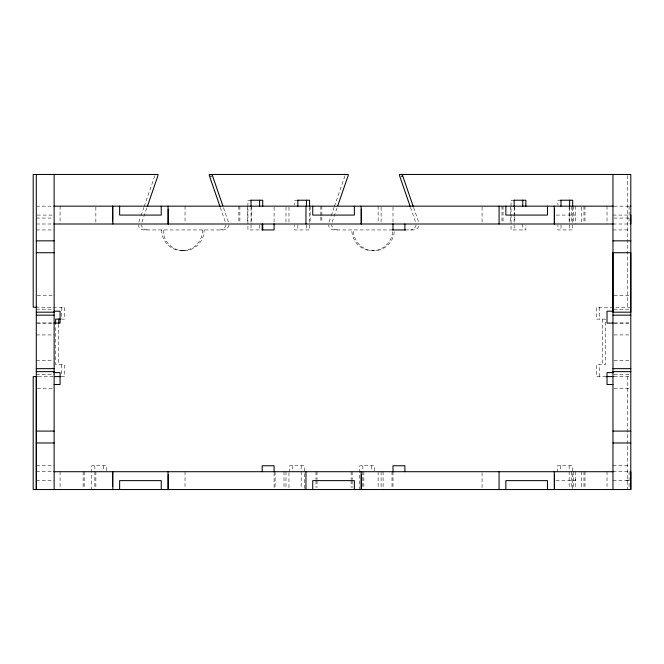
<?xml version="1.0" encoding="UTF-8"?>
<svg xmlns="http://www.w3.org/2000/svg" width="664" height="664" viewBox="0 0 664 664"><rect width="100%" height="100%" fill="white"/><g stroke="black" fill="none" stroke-linecap="round" stroke-linejoin="round"><path stroke-width="0.5" stroke-dasharray="3.32 2.49" d="M61.503 307.233L61.495 319.118L64.591 319.118L64.599 307.233L38.263 307.233M599.567 376.588L599.575 364.694M138.826 222.158L140.735 216.638M141.05 215.717L143.905 207.442M144.221 206.521L154.687 176.159M141.93 222.158L147.001 207.442M329.012 222.158L330.921 216.638M331.236 215.717L334.092 207.442M334.407 206.521L344.873 176.159M332.141 222.083L337.088 207.732M251.025 200.221L247.921 200.221L247.921 229.943L262.728 229.943M297.862 200.221L294.766 200.221L294.766 205.176M514.152 200.221L511.056 200.221L511.056 229.943L525.863 229.943L525.863 224.988M560.989 200.221L557.893 200.221L557.893 205.176M36.296 206.164L53.145 206.164M613.951 206.164L630.8 206.164M37.184 215.078L54.133 215.078M556.258 215.078L575.314 215.078M612.963 215.078L630.8 215.078M36.296 218.058L53.137 218.058M613.951 218.058L630.8 218.058M36.296 224L54.133 224M612.963 224L630.8 224M36.296 229.943L54.133 229.943M392.416 229.943L334.233 229.943A5.943 5.851 90 0 1 328.481 225.079M405.43 229.943L413.448 229.943A5.943 5.851 -89.7 0 0 419.2 225.079M612.963 229.943L630.8 229.943M161.618 229.943A20.808 20.493 90 0 0 182.102 250.751L183.654 250.751A20.808 20.493 90 0 0 204.147 229.943M372.288 250.751L373.84 250.751M37.292 295.339L54.133 295.339M613.951 295.339L630.8 295.339M630.8 307.233L596.471 307.233L596.479 319.118L605.427 319.118L605.427 364.694L596.479 364.694L596.471 376.588L607.377 376.588M36.296 309.208L54.133 309.208M613.951 309.208L630.8 309.208M36.296 323.036L53.137 323.036M613.951 323.036L630.8 323.036M37.333 323.086L52.838 323.086M614.258 323.086L628.733 323.086M36.296 334.93L54.133 334.93M613.951 334.93L630.8 334.93M36.296 360.693L53.137 360.693M613.951 360.693L630.8 360.693M36.296 374.604L54.133 374.604M613.951 374.604L630.8 374.604M38.263 376.588L54.133 376.588M613.951 376.588L628.849 376.588M37.292 388.481L54.133 388.481M613.951 388.481L630.8 388.481M36.296 465.763L54.133 465.763M612.963 465.763L630.8 465.763M36.296 471.706L54.133 471.706M612.963 471.706L630.8 471.706M626.351 480.628L629.024 480.628M36.296 480.628L54.133 480.628M555.967 480.628L575.414 480.628L575.314 478.395M612.963 480.628L630.8 480.628M413.589 207.442L418.66 222.158M410.493 207.442L415.564 222.158M223.502 207.732L228.449 222.083M220.307 207.442L225.378 222.158M599.567 307.233L599.575 319.118M61.495 364.694L61.503 376.588L64.599 376.588L64.591 364.694L55.651 364.694L55.651 324.298M629.099 206.164L629.099 224M629.099 471.706L629.099 487.559M627.704 175.495L627.704 307.233M627.704 376.588L627.704 489.542M607.02 206.164L607.02 224M607.02 471.706L607.02 489.542M602.323 319.118L602.323 364.694M584.992 206.164L584.992 222.017M584.992 471.706L584.992 487.559M583.963 206.164L583.963 222.017M583.963 471.706L583.963 487.559M581.257 207.151L581.257 224M581.257 471.706L581.257 489.542M575.314 206.164L575.314 224M575.314 471.706L575.314 489.542M573.281 206.164L573.281 222.017M573.281 471.706L573.281 487.559M572.7 207.392L572.7 229.943L557.893 229.943L557.893 224.988M572.252 488.513L572.252 465.763L557.445 465.763L557.445 471.706M571.247 206.164L571.247 222.017M571.247 471.706L571.247 487.559M569.604 207.392L569.604 229.943M569.156 206.164L569.156 222.216M569.156 465.763L569.156 488.513M560.989 224.988L560.989 229.943M560.54 465.763L560.54 471.706M522.767 224L522.767 229.943M514.741 206.164L514.741 216.074M514.741 217.062L514.741 222.017M514.152 207.392L514.152 229.943M510.608 206.164L510.608 222.216M503.03 206.164L503.03 222.017M501.992 206.164L501.992 222.017M482.072 207.151L482.072 224M482.072 472.702L482.072 489.542M392.997 207.151L392.997 222.706M392.997 471.706L392.997 488.513M392.009 471.706L392.009 487.758M383.087 471.706L383.087 489.542M381.111 207.151L381.111 224M381.111 471.706L381.111 487.559M378.14 206.164L378.14 222.017M378.131 471.706L378.131 487.559M374.529 470.718L374.529 465.763L359.73 465.763L359.73 489.542M371.433 465.763L371.433 470.718M363.855 471.706L363.855 487.559M362.826 465.763L362.826 489.542M352.144 471.706L352.144 479.632M352.144 480.628L352.144 487.559M351.115 471.706L351.115 479.632M351.115 480.628L351.115 487.559M321.866 206.164L321.866 216.074M321.866 217.062L321.866 222.017M320.828 206.164L320.828 216.074M320.828 217.062L320.828 222.017M317.018 471.706L317.018 479.632M317.018 480.628L317.018 487.559M315.989 471.706L315.989 479.632M315.989 480.628L315.989 487.559M310.154 206.164L310.154 222.017M309.565 207.392L309.565 229.943L294.766 229.943L294.766 224.988M306.469 224.822L306.469 229.943M304.278 488.513L304.278 465.763L289.471 465.763L289.471 471.706M301.182 465.763L301.182 488.513M297.862 224.988L297.862 229.943M292.567 465.763L292.567 471.706M288.964 207.151L288.964 224M288.956 472.702L288.956 489.542M285.985 207.151L285.985 224M285.985 471.706L285.985 487.559M284.009 471.706L284.009 489.542M275.087 471.706L275.087 487.758M274.099 207.151L274.099 224M274.099 472.702L274.099 488.513M259.632 224.988L259.632 229.943M251.606 206.164L251.606 224M251.025 207.392L251.025 229.943M247.481 206.164L247.481 222.216M239.895 206.164L239.895 222.017M238.866 206.164L238.866 222.017M185.024 206.164L185.024 222.017M185.024 471.706L185.024 487.559M106.555 470.718L106.555 465.763L91.748 465.763L91.748 489.542M103.46 465.763L103.46 470.718M95.848 207.151L95.848 224M95.873 471.706L95.873 489.542M94.844 465.763L94.844 489.542M84.17 471.706L84.17 487.559M83.133 471.706L83.133 487.559M60.075 206.164L60.075 224M60.075 471.706L60.075 489.542M58.747 324.298L58.747 364.694M202.595 229.943A20.808 20.493 90 0 1 182.102 250.751M225.918 225.079A5.943 5.851 -89.7 0 1 220.157 229.943M229.014 225.079A5.943 5.851 89.7 0 1 223.262 229.943L144.047 229.943A5.943 5.851 90 0 1 138.295 225.079M147.151 229.943A5.943 5.851 89.9 0 1 141.39 225.079M183.654 250.751A20.808 20.493 90 0 1 163.161 229.943M337.337 229.943A5.943 5.851 89.9 0 1 331.577 225.079M392.698 231.844A20.808 20.493 -90 0 1 371.35 250.726A20.808 20.493 -90 0 1 351.804 229.943M416.104 225.079A5.943 5.851 89.6 0 1 410.344 229.943M394.25 231.811A20.808 20.493 -90 0 1 372.919 250.726A20.808 20.493 -90 0 1 353.348 229.943"/><path stroke-width="1" d="M36.304 376.588L36.296 489.542L36.296 174.458M37.25 376.588L33.208 376.588L33.2 489.542L630.8 489.542L630.8 471.706L630.368 471.706M147.317 206.521L157.783 176.159A5.934 5.851 90 0 0 158.032 174.458L33.2 174.458L33.208 307.233L37.25 307.233M337.744 205.815L347.969 176.159A5.934 5.843 -89.9 0 0 348.21 174.458L209.285 174.458A5.951 5.851 89.9 0 0 209.525 176.159L219.992 206.521M210.554 176.159L211.592 176.159M401.263 176.159L402.293 176.159M250.851 200.221L262.728 200.221L262.728 206.164M297.688 200.221L309.565 200.221L309.565 206.371M513.986 200.221L525.863 200.221L525.863 206.164M560.823 200.221L572.7 200.221L572.7 206.371M53.875 206.164L613.221 206.164M630.368 206.164L630.8 206.164M53.875 224L613.221 224M630.368 224L630.8 224L630.8 215.078M392.382 229.943L405.472 229.943M36.296 240.841L54.133 240.841M612.963 240.841L630.8 240.841M36.296 252.735L54.133 252.735M54.133 311.192L60.075 311.192L60.075 323.086L53.875 323.086M612.963 311.192L607.02 311.192L607.02 323.086L613.221 323.086M36.296 312.18L54.133 312.18M36.296 315.159L54.133 315.159M612.963 315.159L630.8 315.159M60.208 319.118L55.651 319.118L55.651 323.26M36.296 368.661L54.133 368.661M612.963 368.661L630.8 368.661M36.296 371.632L54.133 371.632M612.963 371.632L630.8 371.632M53.875 372.62L60.075 372.62L60.075 384.514L54.133 384.514M613.221 372.62L607.02 372.62L607.02 384.514L612.963 384.514M54.431 376.588L60.557 376.588M606.232 376.588L613.229 376.588M36.296 431.085L54.133 431.085M612.963 431.085L630.8 431.085M36.296 442.971L54.133 442.971M612.963 442.971L630.8 442.971M53.875 471.706L613.221 471.706M413.274 206.521L402.807 176.159A5.934 5.843 90 0 1 402.567 174.458M410.178 206.521L399.711 176.159A5.951 5.868 -89.6 0 1 399.462 174.458L630.8 174.458L630.8 489.542M222.847 205.815L212.513 175.744A5.959 5.876 -89.6 0 1 212.372 174.458M612.963 174.458L612.963 489.542M569.604 200.221L569.604 206.371M560.989 200.221L560.989 206.164M554.506 209.135L554.506 224M554.506 474.677L554.506 489.542M554.257 206.164L554.257 224M554.257 471.706L554.257 489.542M547.468 206.164L547.468 215.078L505.852 215.078L505.852 206.164M547.468 489.542L547.468 480.628L505.852 480.628L505.852 489.542M522.767 200.221L522.767 206.164M514.152 200.221L514.152 206.371M499.071 206.164L499.071 224M499.062 471.706L499.062 489.542M404.891 224L404.891 229.943M404.891 471.706L404.891 465.763L392.997 465.763L392.997 471.963M392.997 223.743L392.997 229.943M361.39 209.135L361.39 224M361.39 474.677L361.39 489.542M361.141 206.164L361.141 224M361.141 471.706L361.141 489.542M354.36 206.164L354.36 215.078L312.744 215.078L312.744 206.164M354.352 489.542L354.352 480.628L312.736 480.628L312.736 489.542M306.469 200.221L306.469 206.371M305.955 206.164L305.955 224M305.955 471.706L305.955 489.542M297.862 200.221L297.862 206.164M274.099 223.743L274.099 229.943L262.205 229.943L262.205 224M274.099 471.963L274.099 465.763L262.205 465.763L262.205 471.706M262.728 224L262.728 229.943M259.632 200.221L259.632 206.164M251.025 200.221L251.025 206.371M168.282 209.135L168.282 224M168.274 474.677L168.274 489.542M168.033 206.164L168.033 224M168.025 471.706L168.025 489.542M161.244 206.164L161.244 215.078L119.628 215.078L119.628 206.164M161.244 489.542L161.244 480.628L119.628 480.628L119.628 489.542M112.838 206.164L112.838 224M112.838 471.706L112.838 489.542M112.59 206.164L112.59 221.029M112.59 471.706L112.59 486.571M58.747 319.118L58.747 323.26M54.133 174.458L54.133 489.542M345.114 174.458A5.934 5.843 -89.9 0 1 345.097 174.889M154.928 174.458A5.951 5.851 -89.9 0 1 154.911 174.889M612.963 252.735L612.963 312.18L630.8 312.18L630.8 252.735L612.963 252.735"/></g></svg>
